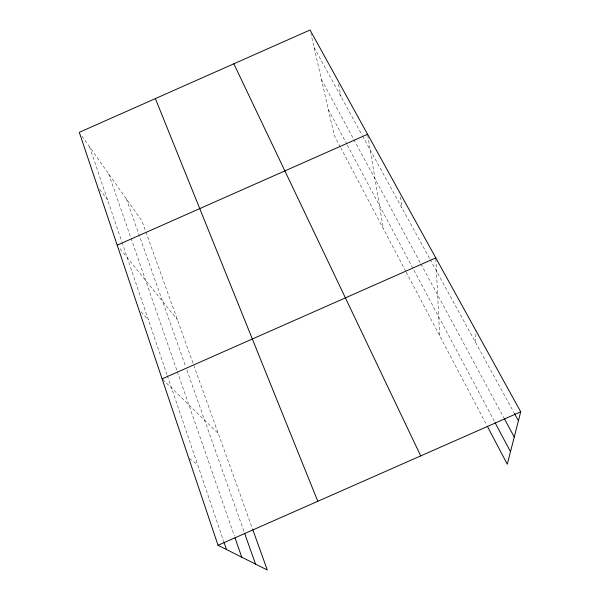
<?xml version="1.0" encoding="UTF-8"?>
<svg xmlns="http://www.w3.org/2000/svg" width="600" height="600" viewBox="0 0 600 600"><rect width="100%" height="100%" fill="white"/><g stroke="black" fill="none" stroke-linecap="round" stroke-linejoin="round"><path stroke-width="0.45" stroke-dasharray="3 2.25" d="M475.447 342.24L476.123 330.998M189.36 458.445L197.67 464.873M162.75 379.493L218.257 433.47M141.097 311.79L148.41 319.987M120.127 248.798L177.398 319.718M99.608 189.308L107.618 199.987M81.983 136.155L141.87 220.778L252.487 528.803M314.025 47.303L362.108 135.157M362.558 135.983L429.72 258.69M430.17 259.507L513.945 412.582M321.428 79.508L353.4 138.788M353.835 139.605L420.472 263.153M420.908 263.97L504.015 418.065M328.29 109.358L346.905 144.322M347.34 145.14L494.213 421.088M340.343 147L334.312 135.547L310.882 33.645M340.77 147.817L405.728 271.23M406.155 272.048L486.885 425.43M126.337 198.825L185.625 366.48M186.877 370.005L244.282 532.335M108.637 173.82L130.71 237.39M131.017 238.267L177.015 370.763M177.322 371.632L234.375 535.957M89.543 146.835L121.755 241.59M122.062 242.475L167.047 374.798M167.347 375.675L223.748 541.575M338.528 84.375L340.995 96.585M367.74 135.203L383.31 228.645M400.612 196.98L401.895 207.862M435.847 258.84L439.658 335.707"/><path stroke-width="0.9" d="M252.803 529.68L267.285 570L218.025 545.287L79.29 132.337L310.043 30L520.71 411.803L507.293 464.213L487.32 426.255M117.195 245.16L367.582 134.28M162.12 378.877L435.803 257.91M218.025 545.287L520.71 411.803M514.388 413.4L518.423 420.757M504.465 418.89L514.252 437.04M495.09 422.745L510.502 451.695M233.835 63.802L420.72 455.895M155.377 98.595L317.805 501.285M244.59 533.213L255.517 564.097M234.99 537.727L241.748 557.19M224.048 542.46L226.44 549.51"/></g></svg>
